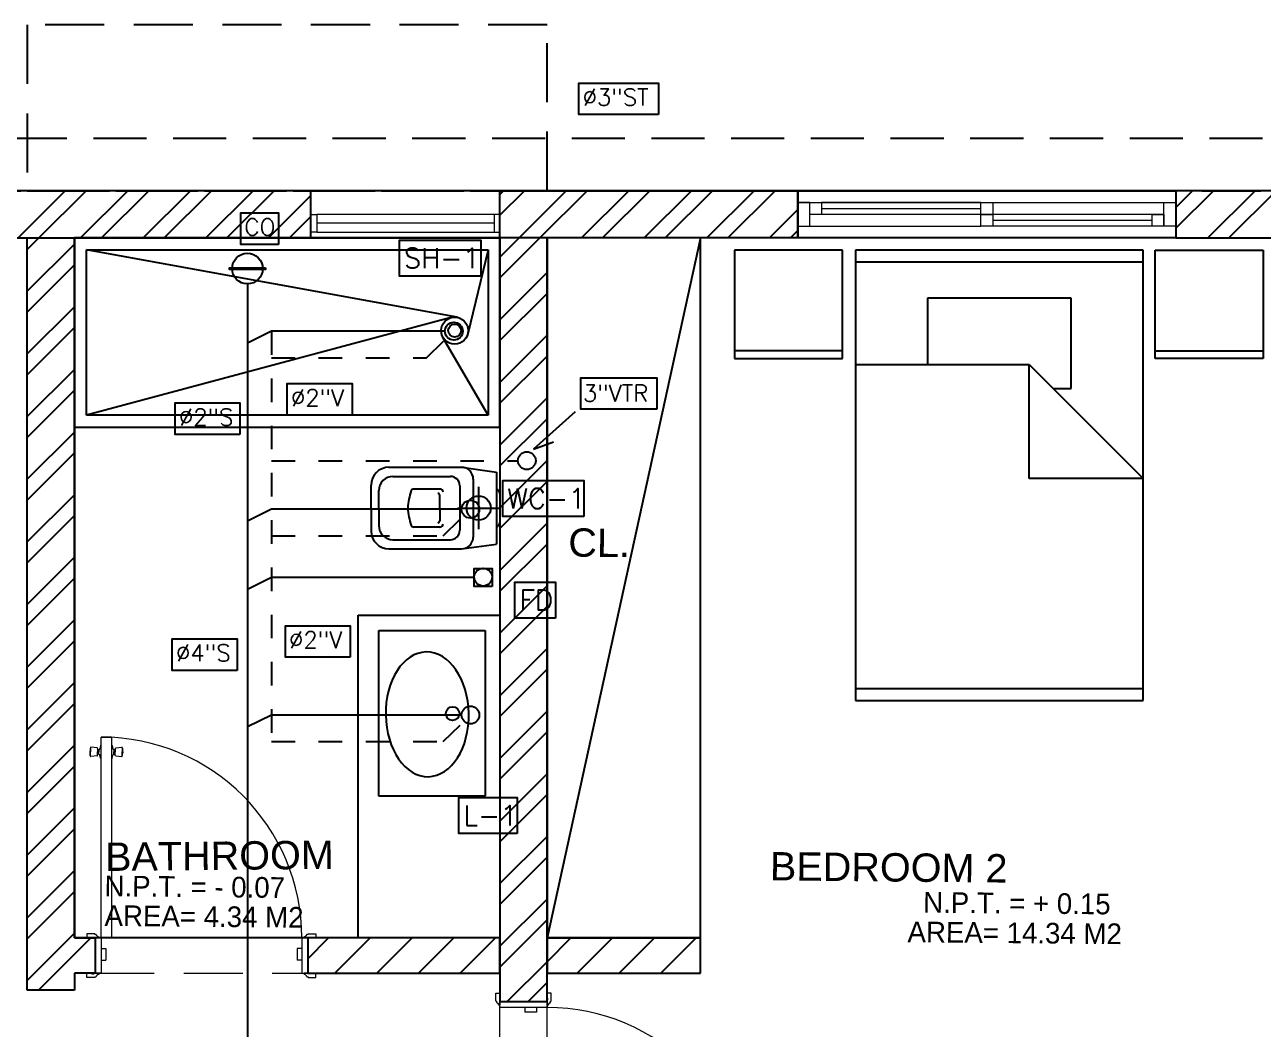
# Model space of a CAD drawing. Header units: millimetres. Extents: x 1591 to 1638, y 1324 to 1492.
# Drawn here: x 1623.7 to 1628.95, y 1416.93 to 1421.18 of the extents above; entities that cross this region are included whole.
import ezdxf

# ---------------------------------------------------------------- set-up
doc = ezdxf.new("R2010")
doc.units = ezdxf.units.MM
doc.linetypes.add('HIDDEN', pattern=[0.375, 0.25, -0.125])
doc.linetypes.add('PLANTAS$0$HIDDEN', pattern=[0.375, 0.25, -0.125])
doc.layers.add('Ha-Muros 0.15', color=7, linetype='Continuous', true_color=0x8c8c8c)
doc.layers.add('Ha-Muros 0.20', color=7, linetype='Continuous', true_color=0x8c8c8c)
for name, color, linetype, lineweight in [('JAMBA', 1, 'HIDDEN', 15), ('muro bajo', 123, 'Continuous', 9), ('PUERTAS', 3, 'Continuous', 20), ('Ventanas', 3, 'Continuous', 13)]:
    doc.layers.add(name, color=color, linetype=linetype, lineweight=lineweight)
for name, color, linetype in [('Li-Proyecciones', 40, 'HIDDEN'), ('Mo-Aparatos Sanitarios', 9, 'Continuous'), ('Mu-0.15', 63, 'Continuous'), ('Mu-0.20', 5, 'Continuous'), ('Mu-Alfeizar', 141, 'Continuous'), ('Plump', 7, 'Continuous'), ('TEXTS', 1, 'Continuous'), ('Tx-Espacio', 7, 'Continuous')]:
    doc.layers.add(name, color=color, linetype=linetype)
doc.styles.add('CHICO', font='stylu.ttf')
doc.styles.add('GORDITA', font='swissek.ttf')
doc.styles.add('TEXTS', font='romans9.shx')

# ---------------------------------------------------------------- blocks, each defined once
blk = doc.blocks.new('A$Cec5ab6e8')
at = {"color": 9, "linetype": 'Continuous', "true_color": 0xc7c8ca, "extrusion": (-3.67388e-16, -1, 0)}
for p, q in [((23.7672, 19.9277), (23.31, 19.9277)), ((23.7672, 19.5026), (23.31, 19.5026)), ((23.31, 19.4705), (23.7672, 19.4705))]:
    blk.add_line(p, q, dxfattribs=at)
at = {"color": 9, "linetype": 'Continuous', "true_color": 0xc7c8ca, "extrusion": (-1, 3.67388e-16, 0)}
for p, q in [((23.31, 19.9277), (23.31, 19.4705)), ((23.31, 19.9277), (23.31, 19.9277)), ((23.7672, 19.9277), (23.7672, 19.9277))]:
    blk.add_line(p, q, dxfattribs=at)
at = {"color": 9, "linetype": 'Continuous', "true_color": 0xc7c8ca}
for p, q in [((23.7672, 19.4705), (23.7672, 19.9277)), ((25.0912, 19.4705), (25.0912, 19.9277))]:
    blk.add_line(p, q, dxfattribs=at)
at = {"color": 9, "true_color": 0xc7c8ca}
for p, q in [((25.0412, 19.9277), (23.822, 19.9277)), ((23.822, 19.9277), (23.822, 18.0227)), ((25.0412, 18.0227), (25.0412, 19.9277)), ((25.0412, 19.8769), (23.822, 19.8769)), ((24.7364, 19.7245), (24.1268, 19.7245)), ((24.1268, 19.7245), (24.1268, 19.4451)), ((24.7364, 19.3435), (24.7364, 19.7245)), ((23.822, 19.4451), (24.5586, 19.4451)), ((24.5586, 19.4451), (25.0412, 18.9625)), ((24.5586, 18.9625), (24.5586, 19.4451)), ((24.6602, 19.3435), (24.7364, 19.3435)), ((21.847, 19.0094), (22.1541, 19.0094)), ((22.1541, 19.0094), (22.302, 18.9894)), ((22.302, 18.9894), (22.302, 18.6844)), ((21.772, 18.8369), (21.772, 18.9344)), ((21.8642, 18.9708), (22.1073, 18.9708)), ((22.1473, 18.9308), (22.1473, 18.743)), ((22.2041, 18.9594), (22.2041, 18.7144)), ((25.0412, 18.9625), (24.5586, 18.9625)), ((21.8042, 18.8369), (21.8042, 18.9108)), ((22.0625, 18.9173), (21.9526, 18.9173)), ((22.0626, 18.8374), (22.0626, 18.8908)), ((22.227, 18.9269), (22.227, 18.7469)), ((22.3166, 18.8982), (22.3166, 18.7757)), ((21.772, 18.8369), (21.772, 18.7394)), ((21.8042, 18.8369), (21.8042, 18.763)), ((22.0626, 18.8364), (22.0626, 18.7831)), ((22.137, 18.8369), (22.317, 18.8369)), ((22.0625, 18.7566), (21.9526, 18.7566)), ((21.8642, 18.703), (22.1073, 18.703)), ((22.1541, 18.6644), (22.302, 18.6844)), ((21.847, 18.6644), (22.1541, 18.6644)), ((23.822, 18.0735), (25.0412, 18.0735)), ((23.822, 18.0227), (25.0412, 18.0227))]:
    blk.add_line(p, q, dxfattribs=at)
at = {"color": 9, "linetype": 'Continuous', "true_color": 0xc7c8ca, "extrusion": (3.67388e-16, -1, 0)}
for p, q in [((25.0912, 19.9277), (25.5484, 19.9277)), ((25.0912, 19.5026), (25.5484, 19.5026)), ((25.5484, 19.4705), (25.0912, 19.4705))]:
    blk.add_line(p, q, dxfattribs=at)
at = {"color": 9, "linetype": 'Continuous', "true_color": 0xc7c8ca, "extrusion": (1, 3.67388e-16, 0)}
for p, q in [((25.0912, 19.9277), (25.0912, 19.9277)), ((25.5484, 19.9277), (25.5484, 19.4705)), ((25.5484, 19.9277), (25.5484, 19.9277))]:
    blk.add_line(p, q, dxfattribs=at)
at = {"color": 9, "true_color": 0xc7c8ca}
blk.add_circle((22.227, 18.8369), 0.051, dxfattribs=at)
for centre, radius, start, end in [((21.847, 18.9344), 0.075, 90, 180), ((22.1541, 18.9594), 0.05, 0, 90), ((21.8642, 18.9108), 0.06, 90, 180), ((22.1073, 18.9308), 0.04, 0, 90), ((22.2781, 18.8076), 0.3525, 162.9925, 175.1733), ((21.9526, 18.904), 0.0133, 90, 150), ((22.0544, 18.8908), 0.00815, 0.1738, 93.7164), ((22.0635, 18.9047), 0.0126, 0, 94.5391), ((22.2948, 18.8962), 0.0219, 5.0287, 70.7983), ((22.2781, 18.8663), 0.3525, 184.8267, 197.0075), ((22.0544, 18.7831), 0.00815, 266.2836, 359.8262), ((22.2948, 18.7776), 0.0219, 289.2017, 354.9713), ((21.847, 18.7394), 0.075, 180, 270), ((21.8642, 18.763), 0.06, 180, 270), ((21.9526, 18.7699), 0.0133, 210, 270), ((22.0635, 18.7692), 0.0126, 265.4609, 0), ((22.1073, 18.743), 0.04, 270, 0), ((22.1541, 18.7144), 0.05, 270, 0)]:
    blk.add_arc(centre, radius, start, end, dxfattribs=at)
at = {"layer": 'Defpoints', "color": 9, "true_color": 0xc7c8ca}
for p, q in [((29.8386, 20.18), (17.0386, 20.18)), ((20.516, 17.0179), (20.516, 19.9799)), ((20.516, 19.9799), (22.317, 19.9799)), ((22.317, 19.9799), (22.317, 17.0179)), ((22.317, 17.0179), (20.516, 17.0179))]:
    blk.add_line(p, q, dxfattribs=at)
at = {"layer": 'Ha-Muros 0.15', "color": 9, "linetype": 'Continuous', "true_color": 0xc7c8ca}
for p, q in [((21.5033, 16.9297, 0), (21.5915, 17.0179, 0)), ((21.6185, 16.8681, 0), (21.7682, 17.0179, 0)), ((21.7952, 16.8681, 0), (21.9449, 17.0178, 0)), ((21.9719, 16.868, 0), (22.1216, 17.0177, 0)), ((22.1486, 16.8679, 0), (22.2983, 17.0177, 0)), ((22.517, 16.9172, 0), (22.6177, 17.0179, 0)), ((22.6447, 16.8681, 0), (22.7944, 17.0178, 0)), ((22.8214, 16.868, 0), (22.9711, 17.0177, 0)), ((22.9981, 16.868, 0), (23.1478, 17.0177, 0))]:
    blk.add_line(p, q, dxfattribs=at)
at = {"layer": 'Ha-Muros 0.20', "color": 9, "linetype": 'Continuous', "true_color": 0xc7c8ca}
for p, q in [((20.2766, 19.9799, 0), (20.4766, 20.1799, 0)), ((20.365, 19.9799, 0), (20.565, 20.1799, 0)), ((20.5417, 19.9799, 0), (20.7417, 20.1799, 0)), ((20.6301, 19.9799, 0), (20.8301, 20.1799, 0)), ((20.8069, 19.9799, 0), (21.0069, 20.1799, 0)), ((20.8953, 19.9799, 0), (21.0953, 20.1799, 0)), ((21.0721, 19.9799, 0), (21.2721, 20.1799, 0)), ((21.1605, 19.9799, 0), (21.3605, 20.1799, 0)), ((21.3372, 19.9799, 0), (21.517, 20.1597, 0)), ((22.317, 20.1642, 0), (22.3327, 20.1799, 0)), ((22.317, 20.0758, 0), (22.4211, 20.1799, 0)), ((22.3979, 19.9799, 0), (22.5979, 20.1799, 0)), ((22.4863, 19.9799, 0), (22.6863, 20.1799, 0)), ((22.6631, 19.9799, 0), (22.8631, 20.1799, 0)), ((22.7514, 19.9799, 0), (22.9514, 20.1799, 0)), ((22.9282, 19.9799, 0), (23.1282, 20.1799, 0)), ((23.0166, 19.9799, 0), (23.2166, 20.1799, 0)), ((23.1934, 19.9799, 0), (23.3934, 20.1799, 0)), ((23.2818, 19.9799, 0), (23.4818, 20.1799, 0)), ((25.1788, 20.1091, 0), (25.2495, 20.1799, 0)), ((25.1788, 20.0208, 0), (25.3379, 20.1799, 0)), ((25.3147, 19.9799, 0), (25.5147, 20.1799, 0)), ((25.4031, 19.9799, 0), (25.6031, 20.1799, 0)), ((23.4586, 19.9799, 0), (23.5788, 20.1001, 0)), ((21.4256, 19.9799, 0), (21.517, 20.0713, 0)), ((20.316, 19.931, 0), (20.365, 19.9799, 0)), ((22.317, 19.899, 0), (22.3979, 19.9799, 0)), ((22.317, 19.8106, 0), (22.4863, 19.9799, 0)), ((23.5469, 19.9799, 0), (23.5788, 20.0117, 0)), ((20.316, 19.7542, 0), (20.516, 19.9542, 0)), ((20.316, 19.6658, 0), (20.516, 19.8658, 0)), ((22.317, 19.6339, 0), (22.517, 19.8339, 0)), ((22.317, 19.5455, 0), (22.517, 19.7455, 0)), ((20.316, 19.489, 0), (20.516, 19.689, 0)), ((20.316, 19.4006, 0), (20.516, 19.6006, 0)), ((22.317, 19.3687, 0), (22.517, 19.5687, 0)), ((22.317, 19.2803, 0), (22.517, 19.4803, 0)), ((20.316, 19.2239, 0), (20.516, 19.4239, 0)), ((20.316, 19.1355, 0), (20.516, 19.3355, 0)), ((22.317, 19.1035, 0), (22.517, 19.3035, 0)), ((22.317, 19.0151, 0), (22.517, 19.2151, 0)), ((20.316, 18.9587, 0), (20.516, 19.1587, 0)), ((20.316, 18.8703, 0), (20.516, 19.0703, 0)), ((22.317, 18.8384, 0), (22.517, 19.0384, 0)), ((22.317, 18.75, 0), (22.517, 18.95, 0)), ((20.316, 18.6935, 0), (20.516, 18.8935, 0)), ((20.316, 18.6052, 0), (20.516, 18.8052, 0)), ((22.317, 18.5732, 0), (22.517, 18.7732, 0)), ((22.317, 18.4848, 0), (22.517, 18.6848, 0)), ((20.316, 18.4284, 0), (20.516, 18.6284, 0)), ((20.316, 18.34, 0), (20.516, 18.54, 0)), ((22.317, 18.308, 0), (22.517, 18.508, 0)), ((22.317, 18.2197, 0), (22.517, 18.4197, 0)), ((20.316, 18.1632, 0), (20.516, 18.3632, 0)), ((20.316, 18.0748, 0), (20.516, 18.2748, 0)), ((22.317, 18.0429, 0), (22.517, 18.2429, 0)), ((22.317, 17.9545, 0), (22.517, 18.1545, 0)), ((20.316, 17.8981, 0), (20.516, 18.098, 0)), ((20.316, 17.8097, 0), (20.516, 18.0097, 0)), ((22.317, 17.7777, 0), (22.517, 17.9777, 0)), ((22.317, 17.6893, 0), (22.517, 17.8893, 0)), ((20.316, 17.6329, 0), (20.516, 17.8329, 0)), ((20.316, 17.5445, 0), (20.516, 17.7445, 0)), ((22.317, 17.5125, 0), (22.517, 17.7125, 0)), ((22.317, 17.4242, 0), (22.517, 17.6242, 0)), ((20.316, 17.3677, 0), (20.516, 17.5677, 0)), ((20.316, 17.2793, 0), (20.516, 17.4793, 0)), ((22.317, 17.2474, 0), (22.517, 17.4474, 0)), ((22.317, 17.159, 0), (22.517, 17.359, 0)), ((20.316, 17.1026, 0), (20.516, 17.3026, 0)), ((20.316, 17.0142, 0), (20.516, 17.2142, 0)), ((22.317, 16.9822, 0), (22.517, 17.1822, 0)), ((22.317, 16.8938, 0), (22.517, 17.0938, 0)), ((20.316, 16.8374, 0), (20.516, 17.0374, 0)), ((20.3635, 16.7964, 0), (20.585, 17.0179, 0)), ((22.3483, 16.7484, 0), (22.517, 16.9171, 0)), ((22.4367, 16.7484, 0), (22.517, 16.8287, 0))]:
    blk.add_line(p, q, dxfattribs=at)
at = {"layer": 'JAMBA', "color": 9, "true_color": 0xc7c8ca}
for p, q in [((20.6016, 17.0354), (20.5684, 17.0354)), ((20.5684, 17.0354), (20.5684, 17.0179)), ((20.5684, 17.0179), (20.587, 17.0179)), ((20.587, 17.0179), (20.5886, 17.0195)), ((20.5886, 17.0195), (20.5973, 17.0195)), ((20.5973, 17.0195), (20.5992, 17.0179)), ((20.5992, 17.0179), (20.6183, 17.0179)), ((20.6016, 17.0326), (20.6016, 17.0354)), ((20.6183, 17.0179), (20.6183, 17.0227)), ((21.4883, 17.0179), (21.4883, 17.0227)), ((21.5073, 17.0179), (21.4883, 17.0179)), ((21.505, 17.0326), (21.505, 17.0354)), ((21.505, 17.0354), (21.5382, 17.0354)), ((21.5093, 17.0195), (21.5073, 17.0179)), ((21.5179, 17.0195), (21.5093, 17.0195)), ((21.5195, 17.0179), (21.5179, 17.0195)), ((21.5382, 17.0179), (21.5195, 17.0179)), ((21.5382, 17.0354), (21.5382, 17.0179)), ((20.5684, 16.8505), (20.5684, 16.8679)), ((20.5684, 16.8679), (20.587, 16.8679)), ((20.6016, 16.8505), (20.5684, 16.8505)), ((20.587, 16.8679), (20.5886, 16.8664)), ((20.5886, 16.8664), (20.5973, 16.8664)), ((20.5973, 16.8664), (20.5992, 16.8679)), ((20.5992, 16.8679), (20.6183, 16.8679)), ((20.6016, 16.8533), (20.6016, 16.8505)), ((20.6183, 16.8679), (20.6183, 16.8632)), ((21.5073, 16.8679), (21.4883, 16.8679)), ((21.4883, 16.8679), (21.4883, 16.8632)), ((21.505, 16.8533), (21.505, 16.8505)), ((21.505, 16.8505), (21.5382, 16.8505)), ((21.5093, 16.8664), (21.5073, 16.8679)), ((21.5179, 16.8664), (21.5093, 16.8664)), ((21.5195, 16.8679), (21.5179, 16.8664)), ((21.5382, 16.8679), (21.5195, 16.8679)), ((21.5382, 16.8505), (21.5382, 16.8679)), ((22.2996, 16.75), (22.2996, 16.7833)), ((22.2996, 16.7833), (22.317, 16.7833)), ((22.317, 16.7833), (22.317, 16.7646)), ((22.5345, 16.7833), (22.517, 16.7833)), ((22.517, 16.7833), (22.517, 16.7646)), ((22.5345, 16.75), (22.5345, 16.7833)), ((22.3023, 16.75), (22.2996, 16.75)), ((22.317, 16.7334), (22.3123, 16.7334)), ((22.317, 16.7646), (22.3154, 16.763)), ((22.3154, 16.763), (22.3154, 16.7544)), ((22.3154, 16.7544), (22.317, 16.7524)), ((22.317, 16.7524), (22.317, 16.7334)), ((22.517, 16.7646), (22.5186, 16.763)), ((22.5186, 16.7544), (22.517, 16.7524)), ((22.517, 16.7524), (22.517, 16.7334)), ((22.517, 16.7334), (22.5218, 16.7334)), ((22.5186, 16.763), (22.5186, 16.7544)), ((22.5317, 16.75), (22.5345, 16.75))]:
    blk.add_line(p, q, dxfattribs=at)
for centre, radius, start, end in [((20.6028, 17.0251), 0.00758, 16.399, 99.136), ((20.6185, 17.0327), 0.00997, 212.7151, 268.8935), ((21.4881, 17.0327), 0.00997, 271.1065, 327.2849), ((21.5038, 17.0251), 0.00758, 80.864, 163.601), ((20.6028, 16.8607), 0.00758, 260.864, 343.601), ((20.6185, 16.8532), 0.00997, 91.1065, 147.2849), ((21.4881, 16.8532), 0.00997, 32.7151, 88.8935), ((21.5038, 16.8607), 0.00758, 196.399, 279.136), ((22.3098, 16.7488), 0.00758, 170.864, 253.601), ((22.3023, 16.7332), 0.00997, 1.1065, 57.2849), ((22.5318, 16.7332), 0.00997, 122.7151, 178.8935), ((22.5242, 16.7488), 0.00758, 286.399, 9.136)]:
    blk.add_arc(centre, radius, start, end, dxfattribs=at)
at = {"layer": 'Li-Proyecciones', "color": 9, "true_color": 0xc7c8ca}
for p, q in [((22.517, 20.8822), (20.316, 20.8822)), ((20.316, 20.8822), (20.316, 20.18)), ((22.517, 20.18), (22.517, 20.8822)), ((17.0386, 20.1799), (27.812, 20.18)), ((17.0386, 20.1799, 0), (27.6274, 20.18, 0)), ((20.316, 20.18), (22.517, 20.18))]:
    blk.add_line(p, q, dxfattribs=at)
at = {"layer": 'Mo-Aparatos Sanitarios', "color": 9, "true_color": 0xc7c8ca}
for p, q in [((22.317, 19.9799), (20.516, 19.9799)), ((20.516, 19.9799), (20.516, 19.1799)), ((22.317, 19.1799), (22.317, 19.9799)), ((23.167, 19.9799), (22.517, 19.9799)), ((22.517, 19.9799), (22.517, 17.0179)), ((23.167, 19.9799), (22.517, 17.0179)), ((23.1665, 17.0179), (23.167, 19.9799)), ((22.1358, 19.6445), (20.566, 19.9299)), ((20.566, 19.9299), (22.267, 19.9299)), ((20.566, 19.2299), (20.566, 19.9299)), ((22.267, 19.9299), (22.1815, 19.5744)), ((22.267, 19.9299), (22.267, 19.2299)), ((22.1107, 19.6435), (20.566, 19.2299)), ((22.267, 19.2299), (22.0758, 19.559)), ((22.267, 19.2299), (20.566, 19.2299)), ((20.516, 19.1799), (22.317, 19.1799)), ((21.717, 17.0179), (21.717, 18.3835)), ((21.717, 18.3835), (22.317, 18.3835)), ((22.317, 18.3835), (22.317, 17.534)), ((21.8044, 17.6181), (21.8044, 18.3181)), ((21.8044, 18.3181), (22.2544, 18.3181)), ((22.2544, 18.3181), (22.2544, 17.6181)), ((22.2544, 17.6181), (21.8044, 17.6181)), ((22.517, 17.0179), (23.1665, 17.0179))]:
    blk.add_line(p, q, dxfattribs=at)
for centre, radius in [((22.1255, 19.5879), 0.0575), ((22.1255, 19.5879), 0.0575), ((22.1255, 19.5879), 0.0275), ((22.1168, 17.9672), 0.0287)]:
    blk.add_circle(centre, radius, dxfattribs=at)
at = {"layer": 'Mo-Aparatos Sanitarios', "color": 9, "true_color": 0xc7c8ca, "extrusion": (0, 0, -1)}
blk.add_ellipse((22.0094, 17.964, 0.4739), major_axis=(-0.0046, 0.2639), ratio=0.667107, dxfattribs=at)
at = {"layer": 'Mu-0.15', "color": 9, "true_color": 0xc7c8ca}
for p, q in [((22.317, 17.0179), (21.5033, 17.0179)), ((21.5033, 17.0179), (21.5033, 16.8679)), ((22.317, 16.8679), (22.317, 17.0179)), ((23.1665, 17.0177), (22.517, 17.0179)), ((22.517, 17.0179), (22.517, 16.8682)), ((23.1665, 16.8679), (23.1665, 17.0177)), ((21.5033, 16.8679), (22.3157, 16.8679)), ((22.517, 16.8682), (23.1665, 16.8679))]:
    blk.add_line(p, q, dxfattribs=at)
at = {"layer": 'Mu-0.20', "color": 9, "true_color": 0xc7c8ca}
for p, q in [((21.517, 20.1799), (19.2483, 20.1799)), ((21.517, 19.9799), (21.517, 20.1799)), ((22.317, 19.9799), (22.317, 20.1799)), ((22.317, 20.1799), (23.5788, 20.1799)), ((23.5788, 20.1799), (23.5788, 19.9799)), ((25.1788, 20.1799), (25.1788, 19.9799)), ((29.8386, 20.1799), (25.1788, 20.1799)), ((19.2483, 19.9799), (21.517, 19.9799)), ((20.316, 16.7964), (20.316, 19.9799)), ((20.316, 19.9799), (20.516, 19.9799)), ((20.516, 19.9799), (20.516, 17.0179)), ((22.517, 19.9799), (22.317, 19.9799)), ((22.317, 19.9799), (22.317, 16.7484)), ((23.5788, 19.9799), (22.317, 19.9799)), ((22.517, 16.7484), (22.517, 19.9799)), ((25.1788, 19.9799), (29.8386, 19.9799)), ((20.516, 17.0179), (20.6033, 17.0179)), ((20.6033, 17.0179), (20.6033, 16.8679)), ((20.6033, 16.8679), (20.516, 16.8679)), ((20.516, 16.8679), (20.516, 16.7964)), ((20.516, 16.7964), (20.316, 16.7964)), ((22.317, 16.7484), (22.517, 16.7484))]:
    blk.add_line(p, q, dxfattribs=at)
at = {"layer": 'Mu-Alfeizar', "color": 9, "true_color": 0xc7c8ca}
for p, q in [((23.5788, 20.1799), (25.1788, 20.1799)), ((23.5788, 19.9799), (23.5788, 20.1799)), ((25.1788, 20.1799), (25.1788, 19.9799)), ((25.1788, 19.9799), (23.5788, 19.9799))]:
    blk.add_line(p, q, dxfattribs=at)
at = {"layer": 'muro bajo', "color": 9, "true_color": 0xc7c8ca}
for p, q in [((21.517, 20.1799), (22.317, 20.1799)), ((21.517, 19.9799), (22.317, 19.9799))]:
    blk.add_line(p, q, dxfattribs=at)
at = {"layer": 'PUERTAS', "color": 9, "true_color": 0xc7c8ca}
for p, q in [((20.626, 17.832), (20.6232, 17.8184)), ((20.6283, 17.834), (20.628, 17.834)), ((20.6283, 17.0179), (20.6283, 17.8679)), ((20.6283, 17.8679), (20.6733, 17.8679)), ((20.6733, 17.0179), (20.6733, 17.8679)), ((20.6733, 17.834), (20.6736, 17.834)), ((20.6756, 17.832), (20.6784, 17.8184)), ((20.5822, 17.8101), (20.5816, 17.8101)), ((20.5816, 17.8049), (20.5816, 17.8101)), ((20.5816, 17.8049), (20.5816, 17.7996)), ((20.5822, 17.7996), (20.5816, 17.7996)), ((20.5833, 17.8205), (20.5822, 17.8205)), ((20.5822, 17.8205), (20.5822, 17.8049)), ((20.5822, 17.7893), (20.5822, 17.8049)), ((20.5833, 17.7893), (20.5822, 17.7893)), ((20.5833, 17.8227), (20.5833, 17.8049)), ((20.5833, 17.7871), (20.5833, 17.8049)), ((20.6115, 17.8219), (20.5855, 17.8246)), ((20.6115, 17.7879), (20.5855, 17.7851)), ((20.6133, 17.8199), (20.6133, 17.8049)), ((20.6133, 17.816), (20.6135, 17.816)), ((20.6133, 17.7899), (20.6133, 17.8049)), ((20.6133, 17.7937), (20.6135, 17.7937)), ((20.6155, 17.814), (20.6155, 17.8049)), ((20.6194, 17.8138), (20.6155, 17.8138)), ((20.6155, 17.7957), (20.6155, 17.8049)), ((20.6194, 17.796), (20.6155, 17.796)), ((20.6194, 17.8142), (20.6194, 17.8049)), ((20.6194, 17.7956), (20.6194, 17.8049)), ((20.6213, 17.8162), (20.6214, 17.8162)), ((20.6213, 17.7936), (20.6214, 17.7936)), ((20.6232, 17.8184), (20.6232, 17.8182)), ((20.6232, 17.7913), (20.6232, 17.7916)), ((20.626, 17.7778), (20.6232, 17.7913)), ((20.6756, 17.7778), (20.6784, 17.7913)), ((20.6784, 17.8184), (20.6784, 17.8182)), ((20.6784, 17.7913), (20.6784, 17.7916)), ((20.6803, 17.8162), (20.6802, 17.8162)), ((20.6803, 17.7936), (20.6802, 17.7936)), ((20.6821, 17.8142), (20.6821, 17.8049)), ((20.6821, 17.8138), (20.6861, 17.8138)), ((20.6821, 17.7956), (20.6821, 17.8049)), ((20.6821, 17.796), (20.6861, 17.796)), ((20.6861, 17.814), (20.6861, 17.8049)), ((20.6861, 17.7957), (20.6861, 17.8049)), ((20.6883, 17.816), (20.6881, 17.816)), ((20.6883, 17.7937), (20.6881, 17.7937)), ((20.6883, 17.8199), (20.6883, 17.8049)), ((20.6883, 17.7899), (20.6883, 17.8049)), ((20.6901, 17.8219), (20.7161, 17.8246)), ((20.6901, 17.7879), (20.7161, 17.7851)), ((20.7183, 17.8227), (20.7183, 17.8049)), ((20.7183, 17.8205), (20.7193, 17.8205)), ((20.7183, 17.7871), (20.7183, 17.8049)), ((20.7183, 17.7893), (20.7193, 17.7893)), ((20.7193, 17.8205), (20.7193, 17.8049)), ((20.7193, 17.8101), (20.7199, 17.8101)), ((20.7193, 17.7893), (20.7193, 17.8049)), ((20.7193, 17.7996), (20.7199, 17.7996)), ((20.7199, 17.8049), (20.7199, 17.8101)), ((20.7199, 17.8049), (20.7199, 17.7996)), ((20.6283, 17.7758), (20.628, 17.7758)), ((20.6733, 17.7758), (20.6736, 17.7758)), ((20.6033, 17.0179), (20.6283, 17.0179)), ((20.6033, 17.0179), (20.6033, 16.8679)), ((20.6283, 17.0179), (20.6733, 17.0179)), ((20.6283, 17.0179), (20.6283, 16.8679)), ((21.4783, 17.0179), (21.4783, 16.8679)), ((21.5033, 17.0179), (21.4783, 17.0179)), ((21.5033, 17.0179), (21.5033, 16.8679)), ((20.6283, 16.9729), (20.6483, 16.9729)), ((20.6483, 16.9729), (20.6483, 16.9229)), ((21.4783, 16.9729), (21.4583, 16.9729)), ((21.4583, 16.9729), (21.4583, 16.9229)), ((20.6283, 16.9229), (20.6483, 16.9229)), ((21.4783, 16.9229), (21.4583, 16.9229)), ((20.6283, 16.8679), (20.6033, 16.8679)), ((21.4783, 16.8679), (21.5033, 16.8679)), ((22.517, 16.7484), (22.317, 16.7484)), ((22.317, 16.7234), (22.317, 16.7484)), ((22.517, 16.7484), (22.517, 16.7234)), ((22.517, 16.7234), (22.317, 16.7234)), ((22.422, 16.7234), (22.422, 16.7034)), ((22.472, 16.7034), (22.422, 16.7034)), ((22.472, 16.7234), (22.472, 16.7034))]:
    blk.add_line(p, q, dxfattribs=at)
at = {"layer": 'PUERTAS', "color": 9, "linetype": 'HIDDEN', "true_color": 0xc7c8ca}
for p, q in [((20.6033, 17.0179), (21.5033, 17.0179)), ((20.6033, 16.8679), (21.5033, 16.8679)), ((22.317, 15.8484), (22.317, 16.7484)), ((22.517, 15.8484), (22.517, 16.7484))]:
    blk.add_line(p, q, dxfattribs=at)
at = {"layer": 'PUERTAS', "color": 9, "true_color": 0xc7c8ca}
for centre, radius, start, end in [((20.628, 17.832), 0.002, 90, 180), ((20.6283, 17.0179), 0.85, 0, 90), ((20.6736, 17.832), 0.002, 0, 90), ((20.5853, 17.8227), 0.002, 83.9236, 180), ((20.5853, 17.7871), 0.002, 180, 276.0764), ((20.6113, 17.8199), 0.002, 0, 83.9236), ((20.6113, 17.7899), 0.002, 276.0764, 360), ((20.6135, 17.814), 0.002, 0, 90), ((20.6135, 17.7957), 0.002, 270, 0), ((20.6214, 17.8142), 0.002, 95.2572, 180), ((20.6214, 17.7956), 0.002, 180, 264.7428), ((20.6212, 17.8182), 0.002, 275.2572, 0), ((20.6212, 17.7916), 0.002, 0, 84.7428), ((20.628, 17.7778), 0.002, 180, 270), ((20.6736, 17.7778), 0.002, 270, 0), ((20.6804, 17.8182), 0.002, 180, 264.7428), ((20.6804, 17.7916), 0.002, 95.2572, 180), ((20.6801, 17.8142), 0.002, 0, 84.7428), ((20.6801, 17.7956), 0.002, 275.2572, 0), ((20.6881, 17.814), 0.002, 90, 180), ((20.6881, 17.7957), 0.002, 180, 270), ((20.6903, 17.8199), 0.002, 96.0764, 180), ((20.6903, 17.7899), 0.002, 180, 263.9236), ((20.7163, 17.8227), 0.002, 0, 96.0764), ((20.7163, 17.7871), 0.002, 263.9236, 0), ((22.517, 15.8734), 0.85, 0, 90)]:
    blk.add_arc(centre, radius, start, end, dxfattribs=at)
at = {"layer": 'Ventanas', "color": 9, "true_color": 0xc7c8ca}
for p, q in [((23.6288, 20.1299), (23.5788, 20.1299)), ((23.5788, 20.1299), (23.5788, 20.0299)), ((23.5788, 20.1299), (25.1788, 20.1299)), ((23.6288, 20.0299), (23.6288, 20.1299)), ((23.6288, 20.0799), (23.6288, 20.1299)), ((23.6288, 20.1299), (23.6788, 20.1299)), ((24.3538, 20.1299), (23.6788, 20.1299)), ((23.6788, 20.1299), (23.6788, 20.0799)), ((23.6788, 20.1049), (24.3538, 20.1049)), ((24.3538, 20.0799), (24.3538, 20.1299)), ((24.3538, 20.1299), (24.4038, 20.1299)), ((24.4038, 20.1299), (24.4038, 20.0799)), ((25.1288, 20.0299), (25.1288, 20.1299)), ((25.1288, 20.1299), (25.1788, 20.1299)), ((25.1788, 20.1299), (25.1788, 20.0299)), ((21.517, 20.0799), (21.542, 20.0799)), ((21.517, 20.0049), (21.517, 20.0799)), ((21.542, 20.0799), (21.542, 20.0049)), ((22.292, 20.0799), (21.542, 20.0799)), ((22.292, 20.0424), (21.542, 20.0424)), ((22.317, 20.0799), (22.292, 20.0799)), ((22.292, 20.0799), (22.292, 20.0049)), ((22.317, 20.0049), (22.317, 20.0799)), ((23.6788, 20.0799), (23.6288, 20.0799)), ((24.3538, 20.0799), (23.6788, 20.0799)), ((24.3538, 20.0299), (24.3538, 20.0799)), ((24.3538, 20.0799), (24.4038, 20.0799)), ((24.4038, 20.0799), (24.3538, 20.0799)), ((25.1288, 20.0799), (24.4038, 20.0799)), ((24.4038, 20.0799), (24.4038, 20.0299)), ((24.4038, 20.0549), (25.0788, 20.0549)), ((25.0788, 20.0299), (25.0788, 20.0799)), ((25.0788, 20.0799), (25.1288, 20.0799)), ((25.1288, 20.0799), (25.1288, 20.0299)), ((21.542, 20.0049), (21.517, 20.0049)), ((21.542, 20.0049), (22.292, 20.0049)), ((22.292, 20.0049), (22.317, 20.0049)), ((23.5788, 20.0299), (23.6288, 20.0299)), ((23.6288, 20.0299), (24.3538, 20.0299)), ((24.4038, 20.0299), (24.3538, 20.0299)), ((25.0788, 20.0299), (24.4038, 20.0299)), ((25.1288, 20.0299), (25.0788, 20.0299)), ((25.1788, 20.0299), (25.1288, 20.0299))]:
    blk.add_line(p, q, dxfattribs=at)
at = {"layer": 'Tx-Espacio', "color": 9, "true_color": 0xc7c8ca}
for s, height, rotation, style, p in [('CL.', 0.12, 359.4623, 'GORDITA', (22.6062, 18.6315)), ('BATHROOM', 0.12, 0.5377, 'GORDITA', (20.6458, 17.301)), ('BEDROOM 2', 0.12, 359.4623, 'GORDITA', (23.4598, 17.2613)), ('N.P.T. = - 0.07', 0.087521, 359.4623, 'CHICO', (20.6426, 17.1941)), ('N.P.T. = + 0.15', 0.087521, 359.4623, 'CHICO', (24.1088, 17.1248)), ('AREA= 4.34 M2', 0.087521, 359.4623, 'CHICO', (20.6427, 17.0687)), ('AREA= 14.34 M2', 0.087521, 359.4623, 'CHICO', (24.0426, 16.9997))]:
    blk.add_text(s, height=height, rotation=rotation, dxfattribs=dict(at, style=style)).set_placement(p)

msp = doc.modelspace()

# ---------------------------------------------------------------- linework, layer by layer
at = {"layer": 'Plump', "color": 67, "linetype": 'PLANTAS$0$HIDDEN', "ltscale": 0.9, "true_color": 0x727430}
msp.add_line((1620.28138, 1420.69713), (1633.24273, 1420.69713), dxfattribs=at)
at = {"layer": 'Plump', "color": 1}
for p, q in [((1624.64572, 1420.08043), (1624.64572, 1415.40693)), ((1624.74738, 1419.88061), (1624.64572, 1419.83019)), ((1625.482, 1419.88061), (1624.74738, 1419.88061)), ((1624.74738, 1419.12702), (1624.64572, 1419.0766)), ((1625.55221, 1419.12702), (1624.74738, 1419.12702)), ((1624.74738, 1418.83837), (1624.64572, 1418.78796)), ((1625.60572, 1418.83837), (1624.74738, 1418.83837)), ((1624.74738, 1418.25611), (1624.64572, 1418.2057)), ((1625.55221, 1418.25611), (1624.74738, 1418.25611))]:
    msp.add_line(p, q, dxfattribs=at)
at = {"layer": 'Plump', "color": 6, "linetype": 'PLANTAS$0$HIDDEN', "ltscale": 0.3}
for p, q in [((1624.74738, 1419.88061), (1624.74738, 1418.1435)), ((1625.40471, 1419.768), (1625.51969, 1419.88061)), ((1624.74738, 1419.768), (1625.40471, 1419.768)), ((1624.74738, 1419.33139), (1625.79125, 1419.33139)), ((1625.47492, 1419.01441), (1625.5899, 1419.12702)), ((1624.74738, 1419.01441), (1625.47492, 1419.01441)), ((1625.47492, 1418.1435), (1625.5899, 1418.25611)), ((1624.74738, 1418.1435), (1625.47492, 1418.1435))]:
    msp.add_line(p, q, dxfattribs=at)
at = {"layer": 'Plump'}
for p, q in [((1626.03385, 1419.53934), (1625.85716, 1419.38125)), ((1625.85716, 1419.38125), (1625.94209, 1419.41248))]:
    msp.add_line(p, q, dxfattribs=at)
at = {"layer": 'Plump', "color": 0}
for points in [[(1626.38692, 1420.79684), (1626.0493, 1420.79684), (1626.0493, 1420.93055), (1626.38692, 1420.93055)], [(1624.77801, 1420.24749), (1624.6176, 1420.24749), (1624.6176, 1420.3812), (1624.77801, 1420.3812)], [(1625.63468, 1420.11334), (1625.28981, 1420.11334), (1625.28981, 1420.26556), (1625.63468, 1420.26556)], [(1625.08883, 1419.52491), (1624.81436, 1419.52491), (1624.81436, 1419.65862), (1625.08883, 1419.65862)], [(1626.37959, 1419.54982), (1626.05727, 1419.54982), (1626.05727, 1419.68334), (1626.37959, 1419.68334)], [(1624.61432, 1419.44298), (1624.33985, 1419.44298), (1624.33985, 1419.57669), (1624.61432, 1419.57669)], [(1626.07029, 1419.0959), (1625.72673, 1419.0959), (1625.72673, 1419.24811), (1626.07029, 1419.24811)], [(1625.08086, 1418.50042), (1624.80638, 1418.50042), (1624.80638, 1418.63413), (1625.08086, 1418.63413)], [(1624.60228, 1418.4451), (1624.32781, 1418.4451), (1624.32781, 1418.57881), (1624.60228, 1418.57881)], [(1625.78758, 1417.7548), (1625.54113, 1417.7548), (1625.54113, 1417.90702), (1625.78758, 1417.90702)]]:
    msp.add_lwpolyline(points, close=True, dxfattribs=at)
at = {"layer": 'Plump', "color": 1}
for points in [[(1624.72211, 1420.14929), (1624.7221, 1420.14157), (1624.56923, 1420.14157), (1624.56924, 1420.14929)], [(1625.68169, 1418.8004), (1625.60572, 1418.8004), (1625.60572, 1418.87634), (1625.68169, 1418.87634)]]:
    msp.add_lwpolyline(points, close=True, dxfattribs=at)
at = {"layer": 'Plump', "color": 0, "elevation": -0.00001}
msp.add_lwpolyline([(1625.9502, 1418.66662), (1625.77843, 1418.66662), (1625.77843, 1418.81883), (1625.9502, 1418.81883)], close=True, dxfattribs=at)
at = {"layer": 'Plump', "color": 1}
for centre, radius in [((1624.64572, 1420.14537), 0.06494), ((1625.51969, 1419.88061), 0.03769), ((1625.5899, 1419.12702), 0.03769), ((1625.64404, 1418.83966), 0.03769), ((1625.5899, 1418.25611), 0.03769)]:
    msp.add_circle(centre, radius, dxfattribs=at)
at = {"layer": 'Plump', "color": 6}
msp.add_circle((1625.82892, 1419.33243), 0.03769, dxfattribs=at)

# ---------------------------------------------------------------- block references
msp.add_blockref('A$Cec5ab6e8', (1603.39784, 1400.29501))

# ---------------------------------------------------------------- texts
at = {"layer": 'TEXTS', "color": 0, "linetype": 'HIDDEN', "style": 'TEXTS'}
for s, height, p in [('Ø3"ST', 0.071003, (1626.06494, 1420.83517, 0.30334)), ('CO', 0.071003, (1624.63324, 1420.28583, 0.30334)), ('SH-1', 0.085203, (1625.30858, 1420.14708, 0.364)), ('3"VTR', 0.071003, (1626.06639, 1419.58224, 0.30334)), ('Ø2"V', 0.071003, (1624.83, 1419.56324, 0.30334)), ('Ø2"S', 0.071003, (1624.35548, 1419.48132, 0.30334)), ('WC-1', 0.085203, (1625.7455, 1419.12963, 0.364)), ('FD', 0.085203, (1625.79719, 1418.70035, 0.364)), ('Ø2"V', 0.071003, (1624.82202, 1418.53875, 0.30334)), ('Ø4"S', 0.071003, (1624.34345, 1418.48343, 0.30334)), ('L-1', 0.085203, (1625.55989, 1417.78854, 0.364))]:
    msp.add_text(s, height=height, dxfattribs=at).set_placement(p)

doc.saveas('drawing.dxf')
